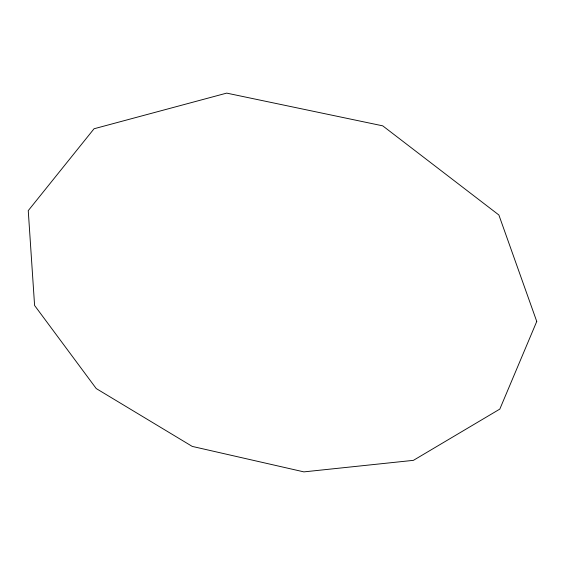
<?xml version="1.0" encoding="UTF-8"?>
<svg xmlns="http://www.w3.org/2000/svg" width="565" height="565" viewBox="0 0 565 565"><rect width="100%" height="100%" fill="white"/><g stroke="black" fill="none" stroke-linecap="round" stroke-linejoin="round"><path stroke-width="0.85" d="M536.75 321.45L499.82 409.095L413.418 460.348L303.892 471.881L192.234 446.407L96.241 388.565L34.592 305.467L28.25 210.632L94.051 128.763L226.685 93.119L382.738 125.847L498.874 214.99L536.75 321.45"/></g></svg>
